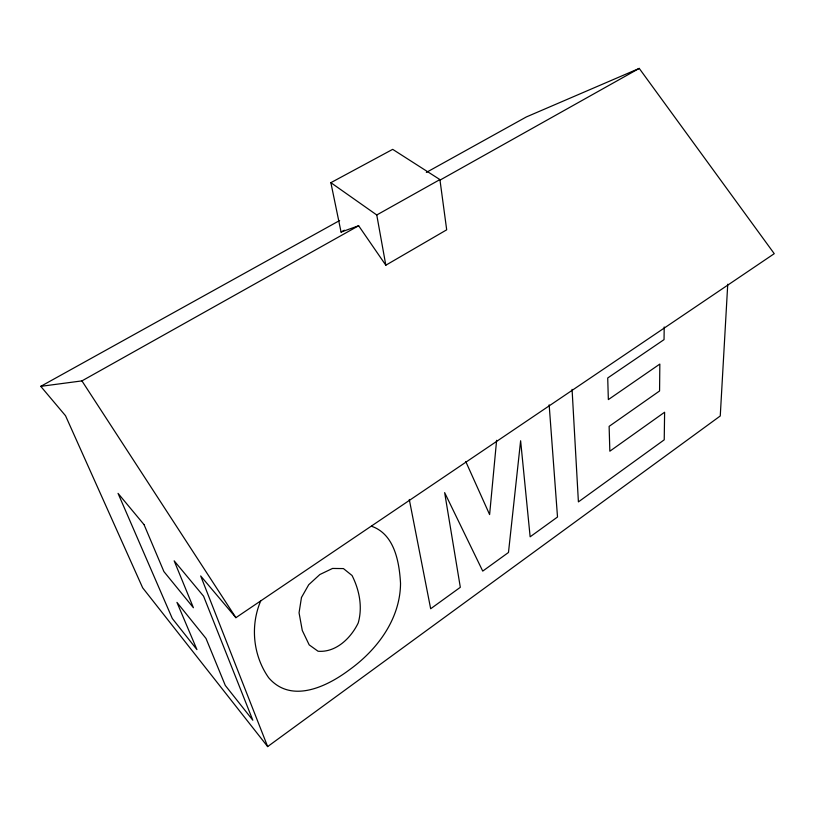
<?xml version="1.0" encoding="UTF-8"?>
<svg xmlns="http://www.w3.org/2000/svg" width="815" height="815" viewBox="0 0 815 815"><rect width="100%" height="100%" fill="white"/><g stroke="black" fill="none" stroke-linecap="round" stroke-linejoin="round"><path stroke-width="1.22" d="M664.205 326.978L664.042 339.621L607.715 377.977L608.347 399.605L659.834 364.071L659.569 390.976L609.121 426.367L609.844 451.204L664.612 412.227L664.225 439.825L578.405 501.897L572.069 389.366M727.744 284.221L720.256 415.976L267.656 746.591L142.645 587.788L65.526 415.731L40.75 386.351L339.651 220.519M496.61 440.304L489.611 514.571L465.762 461.535M260.841 600.604C250.073 625.594 252.986 655.423 268.655 677.723C291.189 703.987 326.825 686.729 349.217 669.95C377.233 649.861 400.277 619.033 400.532 583.336C399.309 562.116 394.582 534.192 371.559 526.256M267.656 746.591L200.684 575.94L235.902 617.678L774.25 253.679L639.245 68.409L526.327 116.953L426.327 172.434M385.821 265.211L446.691 229.82L439.917 179.585L392.687 149.349L330.87 182.672L341.067 232.061L358.641 225.745L385.821 265.211L376.764 214.977L330.87 182.672M341.067 232.061L344.378 230.207M376.764 214.977L439.917 179.585M40.75 386.351L81.938 380.89L358.641 225.745M439.845 180.207L639.245 68.409M81.938 380.89L235.902 617.678M409.283 499.452L430.666 608.754L460.322 587.309L444.644 492.606L482.735 571.101L508.479 552.478L520.622 440.762L530.137 536.81L557.511 517.016L549.157 404.841M301.469 597.487L299.054 612.798L302.284 630.484L309.191 644.879L318.054 651.236C335.984 652.723 350.919 638.074 358.223 622.945C362.736 607.022 359.395 590.07 352.06 575.512L343.441 568.585L332.54 568.442L319.847 574.534L308.722 584.732L301.469 597.487M144.041 524.616L118.043 493.37L172.322 618.534L196.945 649.636L176.947 602.377L206.001 638.44L225.297 685.456L252.813 720.216L203.577 596.193L174.155 560.822L193.41 607.735L163.907 571.58L144.041 524.616"/></g></svg>
